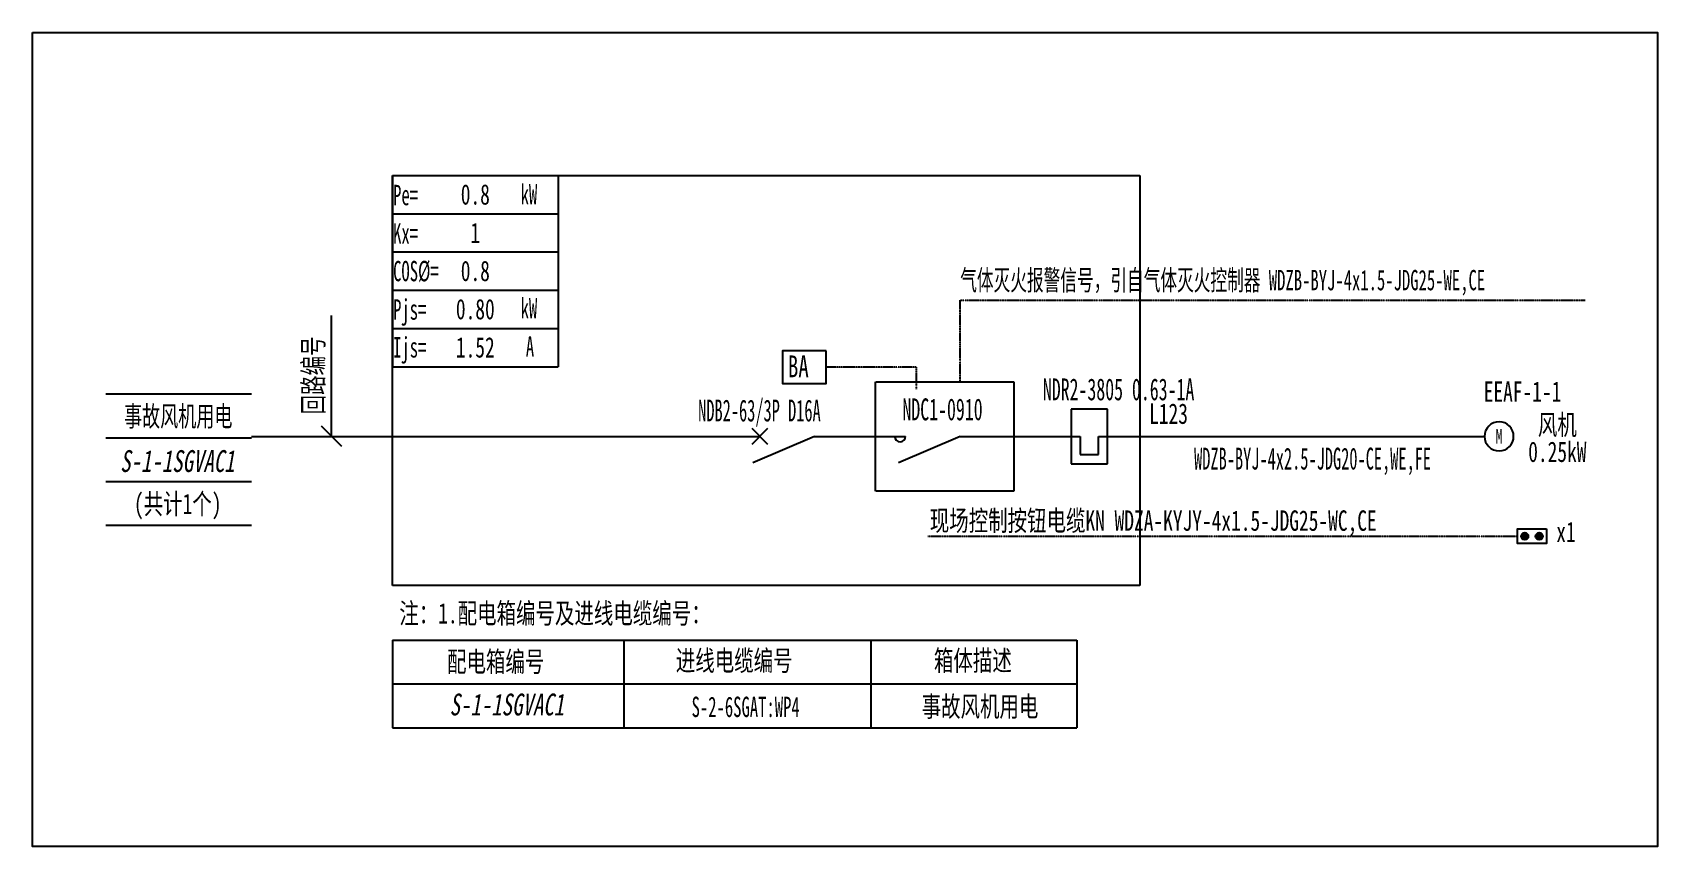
# Model space of a CAD drawing. Extents: x 312934 to 315363, y 364660 to 365876.
import ezdxf
from ezdxf.enums import TextEntityAlignment as Align

# ---------------------------------------------------------------- set-up
doc = ezdxf.new("R2010")
doc.units = 0
doc.header["$MEASUREMENT"] = 0
for name, pattern in [('DASH', [0.35, 0.25, -0.1]), ('DASHDOT', [1, 0.5, -0.25, 0, -0.25]), ('DASHED', [0.75, 0.5, -0.25])]:
    doc.linetypes.add(name, pattern=pattern)
for name, color, linetype in [('D_E_Eqpm(强电设备)', 100, 'Continuous'), ('D_E_Eqpm（强电设备）', 100, 'Continuous'), ('D_E_Text(强电文字)', 51, 'Continuous'), ('D_E_Text（强电文字）', 51, 'Continuous'), ('D_E_Wire(强电线缆)', 10, 'Continuous'), ('D_E_Wire（强电线缆）', 10, 'Continuous'), ('D_T_TableDim(表格尺寸)', 255, 'Continuous'), ('D_T_TableDim（表格尺寸）', 255, 'Continuous'), ('系统图', 220, 'Continuous')]:
    doc.layers.add(name, color=color, linetype=linetype)
doc.styles.add('$1$电气', font='', dxfattribs={"width": 0.7})
doc.styles.add('$1$电气箱', font='simhei.ttf', dxfattribs={"width": 0.8, "oblique": 10})
doc.styles.add('$3$电气', font='', dxfattribs={"width": 0.7})
doc.styles.add('电气', font='', dxfattribs={"width": 0.7})
doc.styles.add('电气箱', font='simhei.ttf', dxfattribs={"width": 0.8, "oblique": 10})
doc.styles.get('$1$电气').set_extended_font_data('SimSun')
doc.styles.get('$3$电气').set_extended_font_data('SimSun')
doc.styles.get('电气').set_extended_font_data('SimSun')

# ---------------------------------------------------------------- blocks, each defined once
blk = doc.blocks.new('1')
at = {"layer": 'D_E_Eqpm(强电设备)'}
for p, q in [((-314387, 61832), (-314387, 61082)), ((-313887, 61832), (-314387, 61832)), ((-313887, 61082), (-313887, 61832)), ((-314262, 61457), (-314262, 61207)), ((-314012, 61207), (-314012, 61457)), ((-314262, 61207), (-314012, 61207)), ((-314387, 61082), (-313887, 61082))]:
    blk.add_line(p, q, dxfattribs=at)
blk = doc.blocks.new('电机启停按钮')
at = {"layer": 'D_E_Eqpm（强电设备）'}
for points in [[(150, 300, 1), (50, 300, 1)], [(50, 100, 1), (150, 100, 1)]]:
    blk.add_hatch(color=51, dxfattribs=at).paths.add_polyline_path(points)
blk.add_lwpolyline([(0, 400), (200, 400), (200, 0), (0, 0)], close=True, dxfattribs=at)
for centre in [(100, 300), (100, 100)]:
    blk.add_circle(centre, 50, dxfattribs=at)
blk = doc.blocks.new('电机')
at = {"layer": 'D_E_Eqpm（强电设备）'}
for start, end in [(90, 180), (180, 270), (0, 90), (270, 0)]:
    blk.add_arc((0, 0), 200, start, end, dxfattribs=at)
at = {"layer": 'D_E_Eqpm（强电设备）', "color": 51, "style": '电气', "width": 0.7}
blk.add_text('M', height=200, dxfattribs=at).set_placement((0, 0), align=Align.MIDDLE)

msp = doc.modelspace()

# ---------------------------------------------------------------- linework, layer by layer
at = {"linetype": 'DASHED'}
for p, q in [((313472.1, 365049.4), (313472.1, 365662)), ((313472.1, 365662), (314589.3, 365662)), ((314589.3, 365662), (314589.3, 365049.4)), ((314589.3, 365049.4), (313472.1, 365049.4))]:
    msp.add_line(p, q, dxfattribs=at)
at = {"layer": 'D_E_Eqpm(强电设备)', "color": 100}
for p, q in [((314009.9, 365260.6), (314032.9, 365283.7)), ((314032.9, 365260.6), (314009.9, 365283.7)), ((314032.9, 365283.7), (314009.9, 365260.6)), ((314009.9, 365283.7), (314032.9, 365260.6)), ((314103, 365272.2), (314010.9, 365232.7)), ((314320.6, 365272.2), (314228.5, 365232.7))]:
    msp.add_line(p, q, dxfattribs=at)
msp.add_arc((314230.9, 365272.2), 8.16, 180, 0, dxfattribs=at)
at = {"layer": 'D_E_Text(强电文字)', "elevation": 0}
msp.add_lwpolyline([(314120.2, 365400), (314054.9, 365400), (314054.9, 365351.1), (314120.2, 365351.1)], close=True, dxfattribs=at)
at = {"layer": 'D_E_Text（强电文字）'}
for p, q in [((313472.1, 365662), (313719.6, 365662)), ((313472.1, 365662), (313472.1, 365376.3)), ((313719.6, 365662), (313719.6, 365376.3)), ((313472.1, 365604.8), (313719.6, 365604.8)), ((313472.1, 365547.7), (313719.6, 365547.7)), ((313472.1, 365490.6), (313719.6, 365490.6)), ((313381.1, 365272.2), (313381.1, 365452.7)), ((313472.1, 365433.4), (313719.6, 365433.4)), ((313472.1, 365376.3), (313719.6, 365376.3)), ((313396.5, 365256.8), (313365.8, 365287.5))]:
    msp.add_line(p, q, dxfattribs=at)
at = {"layer": 'D_E_Wire(强电线缆)', "color": 10, "linetype": 'DASHDOT', "ltscale": 0.5}
for q in [(314120.2, 365375.5), (314254.7, 365342.9)]:
    msp.add_line((314254.7, 365375.5), q, dxfattribs=at)
at = {"layer": 'D_E_Wire(强电线缆)', "color": 10}
for p, q in [((313896.1, 365272.2), (314021.4, 365272.2)), ((314103, 365272.2), (314239, 365272.2)), ((314320.6, 365272.2), (314500.2, 365272.2)), ((314527.4, 365272.2), (315104.4, 365272.2))]:
    msp.add_line(p, q, dxfattribs=at)
at = {"layer": 'D_E_Wire（强电线缆）', "linetype": 'DASHDOT', "ltscale": 0.5}
for p, q in [((314320.4, 365475.7), (315254.7, 365475.7)), ((314320.4, 365353.8), (314320.4, 365475.7)), ((314272.1, 365122.9), (315153.6, 365122.9))]:
    msp.add_line(p, q, dxfattribs=at)
at = {"layer": 'D_E_Wire（强电线缆）'}
msp.add_line((313261.4, 365272.2), (313896.1, 365272.2), dxfattribs=at)
at = {"layer": 'D_T_TableDim(表格尺寸)', "linetype": 'DASH', "elevation": 0}
msp.add_lwpolyline([(314194, 365353.8), (314400.8, 365353.8), (314400.8, 365190.5), (314194, 365190.5)], close=True, dxfattribs=at)
at = {"layer": 'D_T_TableDim（表格尺寸）', "color": 255}
for p, q in [((313043.8, 365335.5), (313261.4, 365335.5)), ((313043.8, 365270.2), (313261.4, 365270.2)), ((313043.8, 365204.9), (313261.4, 365204.9)), ((313043.8, 365139.6), (313261.4, 365139.6))]:
    msp.add_line(p, q, dxfattribs=at)
at = {"layer": 'D_T_TableDim（表格尺寸）', "ltscale": 3.5}
for p, q in [((313472.1, 364967.6), (313472.1, 364837)), ((313472.1, 364967.6), (314494.8, 364967.6)), ((313817.9, 364967.6), (313817.9, 364837)), ((314187.1, 364967.6), (314187.1, 364837)), ((314494.8, 364967.6), (314494.8, 364837)), ((313472.1, 364902.3), (314494.8, 364902.3)), ((313472.1, 364902.3), (314494.8, 364902.3)), ((313817.9, 364902.3), (313817.9, 364837)), ((314187.1, 364902.3), (314187.1, 364837)), ((313472.1, 364837), (314494.8, 364837))]:
    msp.add_line(p, q, dxfattribs=at)
at = {"layer": '系统图', "ltscale": 9973.992009}
msp.add_lwpolyline([(312934, 365875.5), (315363, 365875.5), (315363, 364659.5), (312934, 364659.5)], close=True, dxfattribs=at)

# ---------------------------------------------------------------- block references
at = {"layer": 'D_E_Eqpm(强电设备)', "color": 100, "xscale": 0.1088179855261793, "yscale": 0.1088179855261793, "zscale": 0.1088179855261793}
msp.add_blockref('1', (348697.6, 358584.5), dxfattribs=at)
at = {"layer": 'D_E_Eqpm（强电设备）', "xscale": 0.1088179855261793, "yscale": 0.1088179855261793, "zscale": 0.1088179855261793}
msp.add_blockref('电机', (315126.2, 365272.2), dxfattribs=at)
at = {"layer": 'D_E_Eqpm（强电设备）', "xscale": 0.1088179855261793, "yscale": 0.1088179855261793, "zscale": 0.1088179855261793, "rotation": 270}
msp.add_blockref('电机启停按钮', (315153.6, 365133.8), dxfattribs=at)

# ---------------------------------------------------------------- texts
at = {"layer": 'D_E_Text(强电文字)', "color": 51, "style": '电气'}
for s, height, width, p in [('BA', 32.65, 0.7, (314063.2, 365360.4)), ('NDR2-3805 0.63-1A', 32.645, 0.6, (314444.2, 365326.1)), ('NDB2-63/3P D16A', 32.645, 0.55, (313929, 365294.5)), ('NDC1-0910', 32.65, 0.6, (314234.3, 365296.2))]:
    msp.add_text(s, height=height, dxfattribs=dict(at, width=width)).set_placement(p)
at = {"layer": 'D_E_Text(强电文字)', "color": 51, "style": '电气', "width": 0.55}
msp.add_text('WDZB-BYJ-4x2.5-JDG20-CE,WE,FE', height=32.645, dxfattribs=at).set_placement((314847.4, 365235), align=Align.MIDDLE)
at = {"layer": 'D_E_Text（强电文字）', "linetype": 'Continuous', "style": '电气', "width": 0.6}
for s, height, p in [('Pe=', 30.47, (313473, 365617.5)), ('kW', 30.47, (313663.6, 365618.6)), ('Kx=', 30.47, (313473, 365560.2)), ('COS%%C=', 30.47, (313473, 365503.9)), ('Pjs=', 30.47, (313473, 365446.5)), ('kW', 30.47, (313663.6, 365448.4)), ('Ijs=', 30.47, (313473, 365390)), ('A', 30.5, (313671.4, 365391.3))]:
    msp.add_text(s, height=height, dxfattribs=at).set_placement(p)
at = {"layer": 'D_E_Text（强电文字）', "style": '电气'}
for s, height, width, p in [('气体灭火报警信号，引自气体灭火控制器 WDZB-BYJ-4x1.5-JDG25-WE,CE', 30.469, 0.6, (314320.7, 365490.4)), ('EEAF-1-1', 30.47, 0.7, (315103.2, 365323.8)), ('L123', 30.47, 0.7, (314603.1, 365290.9)), ('现场控制按钮电缆KN WDZA-KYJY-4x1.5-JDG25-WC,CE', 30.469, 0.7, (314275.2, 365131.1)), ('x1', 30.47, 0.7, (315211.7, 365114.2)), ('注：1.配电箱编号及进线电缆编号：', 30.469, 0.7, (313482.3, 364992.6))]:
    msp.add_text(s, height=height, dxfattribs=dict(at, width=width)).set_placement(p)
at = {"layer": 'D_E_Text（强电文字）', "style": '$3$电气', "width": 0.7}
msp.add_text('回路编号', height=30.47, rotation=90, dxfattribs=at).set_placement((313368.8, 365305))
at = {"layer": 'D_E_Text（强电文字）'}
for s, height, style, width, p in [('事故风机用电', 30.47, '$1$电气', 0.65, (313151.8, 365302.7)), ('风机', 30.47, '电气', 0.7, (315213.3, 365290.1)), ('0.25kW', 30.47, '电气', 0.7, (315213.3, 365249.6)), ('配电箱编号', 30.47, '电气', 0.7, (313626.4, 364936.3)), ('进线电缆编号', 30.47, '电气', 0.7, (313982.9, 364937.9)), ('箱体描述', 30.47, '电气', 0.7, (314339.6, 364937.9)), ('事故风机用电', 30.47, '电气', 0.7, (314350.3, 364869.2)), ('S-2-6SGAT:WP4', 30.469, '电气', 0.6, (314000, 364868.1))]:
    msp.add_text(s, height=height, dxfattribs=dict(at, style=style, width=width)).set_placement(p, align=Align.MIDDLE)
at = {"layer": 'D_E_Text（强电文字）', "color": 7, "style": '$1$电气箱', "oblique": 10, "width": 0.7}
msp.add_text('S-1-1SGVAC1', height=32.645, dxfattribs=at).set_placement((313150.5, 365235.3), align=Align.MIDDLE)
at = {"layer": 'D_E_Text（强电文字）', "style": '$1$电气', "width": 0.7}
msp.add_text('(共计1个)', height=30.47, dxfattribs=at).set_placement((313151.1, 365156.2), align=Align.CENTER)
at = {"layer": 'D_E_Text（强电文字）', "style": '电气箱', "oblique": 10, "width": 0.7}
msp.add_text('S-1-1SGVAC1', height=32.645, dxfattribs=at).set_placement((313643, 364871.6), align=Align.MIDDLE)
at = {"layer": 'D_E_Text（强电文字）', "width": 247.538, "attachment_point": 5, "style": '电气'}
for s, insert, char_height in [('0.8', (313595.9, 365633.4), 30.47), ('1', (313595.9, 365576.3), 30.5), ('0.8', (313595.9, 365519.1), 30.47), ('{\\C200;0.80}', (313595.9, 365462), 30.469), ('{\\C200;1.52}', (313595.9, 365404.9), 30.469)]:
    msp.add_mtext(s, dxfattribs=dict(at, insert=insert, char_height=char_height))

doc.saveas('drawing.dxf')
